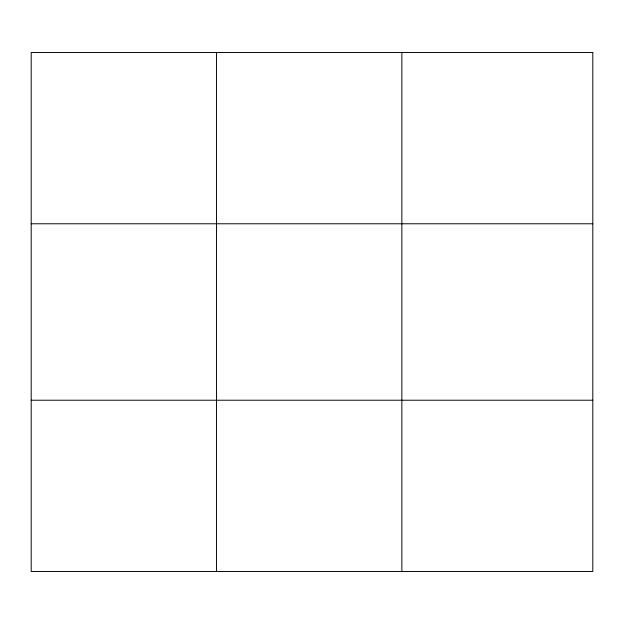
<?xml version="1.0" encoding="UTF-8"?>
<svg xmlns="http://www.w3.org/2000/svg" width="624" height="624" viewBox="0 0 624 624"><rect width="100%" height="100%" fill="white"/><g stroke="black" fill="none" stroke-linecap="round" stroke-linejoin="round"><path stroke-width="0.94" d="M216.528 52.51L216.528 571.49M401.856 52.51L401.856 571.49M31.2 223.774L592.8 223.774M31.2 400.226L592.8 400.226M592.8 52.51L592.8 571.49L31.2 571.49L31.2 52.51L592.8 52.51"/></g></svg>
